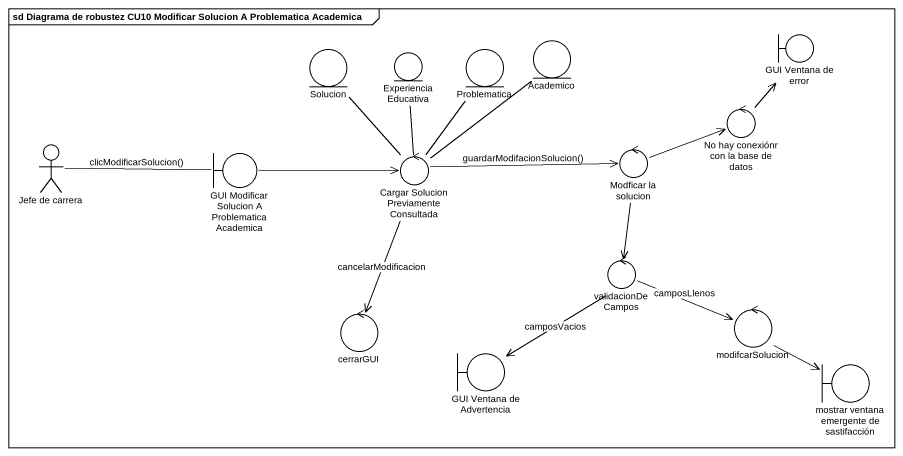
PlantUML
@startuml
mainframe sd Diagrama de robustez CU10 Modificar Solucion A Problematica Academica
entity Solucion
entity "Experiencia Educativa" as Experiencia_Educativa
entity Problematica
entity Academico
boundary "GUI Ventana de error" as GUI_Ventana_de_error
control "No hay conexiónr con la base de datos" as No_hay_conexiónr_con_la
actor "Jefe de carrera" as Jefe_de_carrera
boundary "GUI Modificar Solucion A Problematica Academica" as GUI_Modificar_Solucion_A
control "Cargar Solucion Previamente Consultada" as Cargar_Solucion_Previamente
control "Modficar la solucion" as Modficar_la_solucion
control validacionDeCampos
control cerrarGUI
control modifcarSolucion
boundary "GUI Ventana de Advertencia" as GUI_Ventana_de_Advertencia
boundary "mostrar ventana emergente de sastifacción" as mostrar_ventana_emergente
No_hay_conexiónr_con_la -up-> GUI_Ventana_de_error
Jefe_de_carrera -right- GUI_Modificar_Solucion_A : clicModificarSolucion()
GUI_Modificar_Solucion_A -right-> Cargar_Solucion_Previamente
Cargar_Solucion_Previamente -up- Solucion
Cargar_Solucion_Previamente -up- Experiencia_Educativa
Cargar_Solucion_Previamente -up- Problematica
Cargar_Solucion_Previamente -up- Academico
Cargar_Solucion_Previamente -right-> Modficar_la_solucion : guardarModifacionSolucion()
Cargar_Solucion_Previamente --> cerrarGUI : cancelarModificacion
Modficar_la_solucion -right-> No_hay_conexiónr_con_la
Modficar_la_solucion --> validacionDeCampos
validacionDeCampos -right-> modifcarSolucion : camposLlenos
validacionDeCampos --> GUI_Ventana_de_Advertencia : camposVacios
modifcarSolucion --> mostrar_ventana_emergente
@enduml
